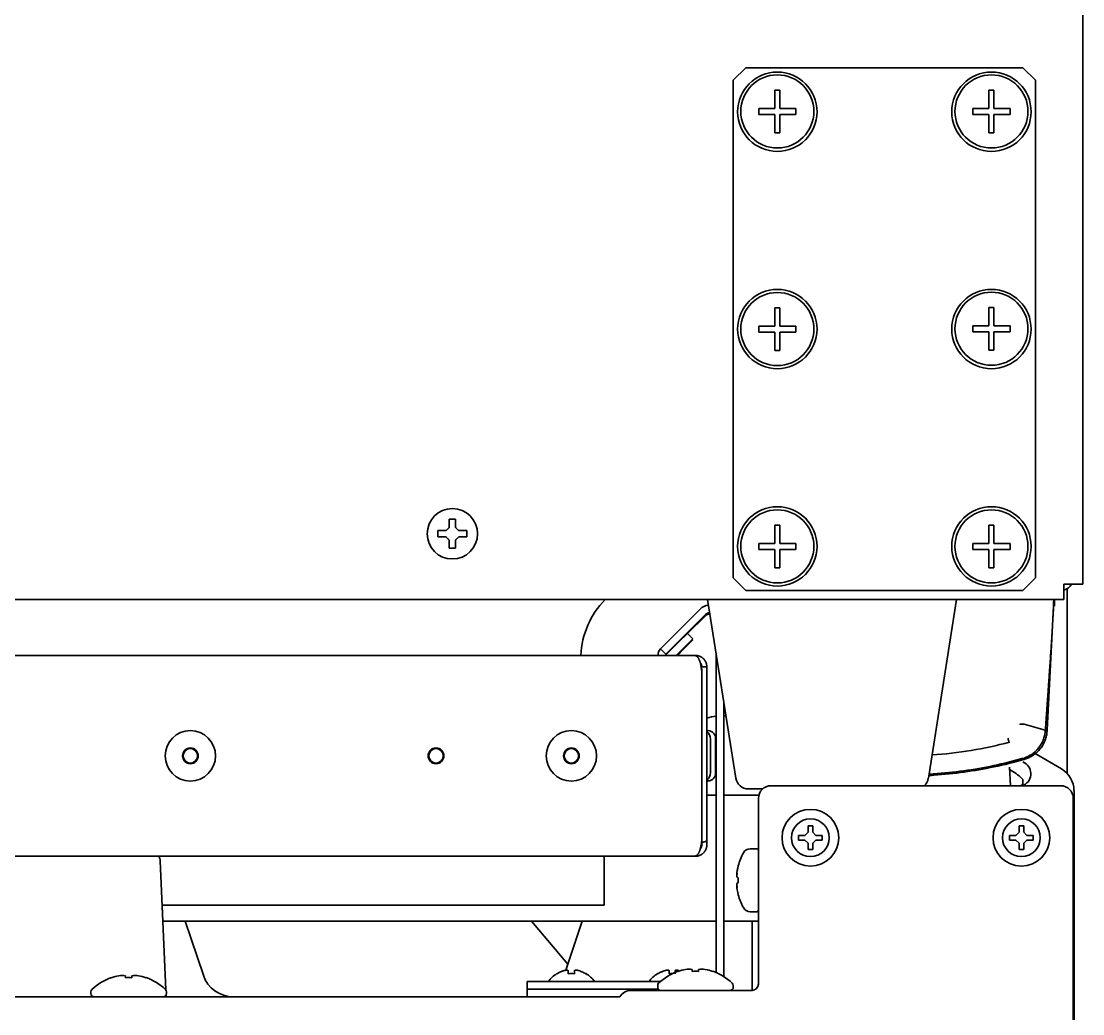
# Model space of a CAD drawing. Header units: inches. Extents: x 885 to 6823, y 710 to 5493.
# Drawn here: x 3098.7 to 3267.3, y 822 to 979.6 of the extents above; entities that cross this region are included whole.
import ezdxf

# ---------------------------------------------------------------- set-up
doc = ezdxf.new("R2010")
doc.units = ezdxf.units.IN
doc.layers.add('1', color=7, linetype='Continuous', true_color=0xffffff)

msp = doc.modelspace()

# ---------------------------------------------------------------- linework, layer by layer
at = {"layer": '1', "color": 7, "linetype": 'Continuous', "lineweight": 35}
for p, q in [((3267.28, 890.21), (3267.28, 1225.37)), ((3213.78, 972.21), (3211.78, 970.21)), ((3213.78, 972.21), (3257.78, 972.21)), ((3259.78, 970.21), (3257.78, 972.21)), ((3211.78, 891.21), (3211.78, 970.21)), ((3259.78, 970.21), (3259.78, 891.21)), ((3219.17, 968.64), (3218.39, 968.64)), ((3218.39, 968.64), (3218.39, 965.74)), ((3219.17, 965.74), (3219.17, 968.64)), ((3253.17, 968.64), (3252.39, 968.64)), ((3252.39, 968.64), (3252.39, 965.74)), ((3253.17, 965.74), (3253.17, 968.64)), ((3215.82, 965.74), (3215.82, 964.78)), ((3218.39, 965.74), (3215.82, 965.74)), ((3215.82, 964.78), (3218.39, 964.78)), ((3218.39, 964.78), (3218.39, 961.88)), ((3221.74, 965.74), (3219.17, 965.74)), ((3219.17, 964.78), (3221.74, 964.78)), ((3219.17, 961.88), (3219.17, 964.78)), ((3221.74, 964.78), (3221.74, 965.74)), ((3249.82, 965.74), (3249.82, 964.78)), ((3252.39, 965.74), (3249.82, 965.74)), ((3249.82, 964.78), (3252.39, 964.78)), ((3252.39, 964.78), (3252.39, 961.88)), ((3255.74, 965.74), (3253.17, 965.74)), ((3253.17, 964.78), (3255.74, 964.78)), ((3253.17, 961.88), (3253.17, 964.78)), ((3255.74, 964.78), (3255.74, 965.74)), ((3218.39, 961.88), (3219.17, 961.88)), ((3252.39, 961.88), (3253.17, 961.88)), ((3219.17, 934.09), (3218.39, 934.09)), ((3218.39, 934.09), (3218.39, 931.19)), ((3219.17, 931.19), (3219.17, 934.09)), ((3253.17, 934.14), (3252.39, 934.14)), ((3252.39, 934.14), (3252.39, 931.24)), ((3253.17, 931.24), (3253.17, 934.14)), ((3215.82, 931.19), (3215.82, 930.23)), ((3218.39, 931.19), (3215.82, 931.19)), ((3221.74, 931.19), (3219.17, 931.19)), ((3221.74, 930.23), (3221.74, 931.19)), ((3249.82, 931.24), (3249.82, 930.28)), ((3252.39, 931.24), (3249.82, 931.24)), ((3255.74, 931.24), (3253.17, 931.24)), ((3255.74, 930.28), (3255.74, 931.24)), ((3215.82, 930.23), (3218.39, 930.23)), ((3218.39, 930.23), (3218.39, 927.33)), ((3219.17, 930.23), (3221.74, 930.23)), ((3219.17, 927.33), (3219.17, 930.23)), ((3249.82, 930.28), (3252.39, 930.28)), ((3252.39, 930.28), (3252.39, 927.38)), ((3253.17, 930.28), (3255.74, 930.28)), ((3253.17, 927.38), (3253.17, 930.28)), ((3218.39, 927.33), (3219.17, 927.33)), ((3252.39, 927.38), (3253.17, 927.38)), ((3164.88, 898.21), (3164.88, 898.71)), ((3169.48, 898.71), (3169.48, 898.21)), ((3219.17, 899.59), (3218.39, 899.59)), ((3218.39, 899.59), (3218.39, 896.69)), ((3219.17, 896.69), (3219.17, 899.59)), ((3253.17, 899.59), (3252.39, 899.59)), ((3252.39, 899.59), (3252.39, 896.69)), ((3253.17, 896.69), (3253.17, 899.59)), ((3164.88, 897.71), (3164.88, 898.21)), ((3169.48, 898.21), (3169.48, 897.71)), ((3215.82, 896.69), (3215.82, 895.73)), ((3218.39, 896.69), (3215.82, 896.69)), ((3215.82, 895.73), (3218.39, 895.73)), ((3218.39, 895.73), (3218.39, 892.83)), ((3221.74, 896.69), (3219.17, 896.69)), ((3219.17, 895.73), (3221.74, 895.73)), ((3219.17, 892.83), (3219.17, 895.73)), ((3221.74, 895.73), (3221.74, 896.69)), ((3249.82, 896.69), (3249.82, 895.73)), ((3252.39, 896.69), (3249.82, 896.69)), ((3249.82, 895.73), (3252.39, 895.73)), ((3252.39, 895.73), (3252.39, 892.83)), ((3255.74, 896.69), (3253.17, 896.69)), ((3253.17, 895.73), (3255.74, 895.73)), ((3253.17, 892.83), (3253.17, 895.73)), ((3255.74, 895.73), (3255.74, 896.69)), ((3218.39, 892.83), (3219.17, 892.83)), ((3252.39, 892.83), (3253.17, 892.83)), ((3211.78, 891.21), (3213.78, 889.21)), ((3257.78, 889.21), (3259.78, 891.21)), ((3264.28, 890.21), (3265.28, 890.21)), ((3264.28, 890.21), (3264.28, 889.78)), ((3265.28, 890.21), (3267.28, 890.21)), ((3257.78, 889.21), (3213.78, 889.21)), ((3264.28, 889.78), (3264.28, 887.78)), ((3264.78, 889.48), (3264.78, 860.2)), ((2673.78, 887.78), (3264.28, 887.78)), ((3212.2, 859.39), (3207.71, 887.78)), ((3242.76, 859.39), (3247.25, 887.78)), ((3262.71, 887.78), (3261.62, 867.1)), ((3262.78, 887.78), (3262.78, 887.21)), ((3201.65, 881.37), (3206.52, 886.25)), ((3202.49, 880.52), (3207.37, 885.4)), ((3204.54, 882.37), (3207.37, 885.2)), ((3203.1, 880.98), (3204.51, 882.4)), ((3204.51, 882.4), (3205.36, 881.55)), ((3200.23, 879.96), (3201.65, 881.37)), ((3200.23, 879.96), (3201.08, 879.11)), ((3202.49, 880.52), (3201.08, 879.11)), ((3201.15, 879.04), (3203.1, 880.98)), ((3202.71, 878.9), (3203.94, 880.13)), ((3202.91, 878.9), (3203.94, 879.93)), ((3205.36, 881.55), (3203.94, 880.13)), ((3205.36, 881.35), (3203.94, 879.93)), ((3205.26, 881.45), (3205.36, 881.35)), ((3205.52, 878.9), (2679.04, 878.9)), ((3199.87, 878.97), (3199.87, 878.9)), ((3205.52, 878.9), (3205.61, 878.89)), ((3209.08, 879.11), (3209.08, 828.54)), ((3206.57, 877.62), (3206.57, 877.63)), ((3207.58, 877.1), (3206.78, 877.1)), ((3207.58, 877.1), (3207.58, 876.19)), ((3206.78, 876.46), (3206.78, 849.73)), ((3207.58, 876.19), (3207.58, 849.45)), ((3210.28, 871.53), (3210.28, 828.11)), ((3210.63, 869.31), (3210.28, 869.31)), ((3257.98, 867.98), (3261.33, 867.02)), ((3261.62, 867.09), (3261.61, 866.94)), ((3208.18, 862.96), (3208.18, 865.66)), ((3208.98, 862.96), (3208.98, 865.66)), ((3259.7, 863.31), (3263.89, 860.9)), ((3208.18, 860.26), (3208.18, 862.96)), ((3208.98, 860.26), (3208.98, 862.96)), ((3258.03, 861.85), (3257.75, 862.01)), ((3258.01, 862.46), (3258.28, 862.46)), ((3255.62, 861.18), (3255.78, 858.21)), ((3263.78, 858.21), (3217.78, 858.21)), ((3257.78, 858.71), (3257.78, 859)), ((3209.07, 856.71), (3207.58, 856.71)), ((3215.83, 856.71), (3210.27, 856.71)), ((3214.18, 857.71), (3216.15, 857.71)), ((3216.15, 857.71), (3216.46, 857.71)), ((3265.89, 804.61), (3265.89, 857.43)), ((3215.78, 856.21), (3215.78, 826.71)), ((3215.78, 826.71), (3215.78, 856.21)), ((3265.78, 790.21), (3265.78, 856.21)), ((3223.66, 851.83), (3224.41, 851.83)), ((3223.66, 850.83), (3223.66, 851.83)), ((3224.41, 851.83), (3224.41, 850.83)), ((3257.16, 851.83), (3257.91, 851.83)), ((3257.16, 850.83), (3257.16, 851.83)), ((3257.91, 851.83), (3257.91, 850.83)), ((3206.78, 849.71), (3206.78, 849.17)), ((3222.16, 850.33), (3223.16, 850.33)), ((3222.16, 849.58), (3222.16, 850.33)), ((3223.16, 849.58), (3222.16, 849.58)), ((3223.16, 850.33), (3223.66, 850.83)), ((3223.66, 849.08), (3223.16, 849.58)), ((3224.41, 850.83), (3224.91, 850.33)), ((3224.91, 849.58), (3224.41, 849.08)), ((3224.91, 850.33), (3225.91, 850.33)), ((3225.91, 849.58), (3224.91, 849.58)), ((3225.91, 850.33), (3225.91, 849.58)), ((3255.66, 850.33), (3256.66, 850.33)), ((3255.66, 849.58), (3255.66, 850.33)), ((3256.66, 849.58), (3255.66, 849.58)), ((3256.66, 850.33), (3257.16, 850.83)), ((3257.16, 849.08), (3256.66, 849.58)), ((3257.91, 850.83), (3258.41, 850.33)), ((3258.41, 849.58), (3257.91, 849.08)), ((3258.41, 850.33), (3259.41, 850.33)), ((3259.41, 849.58), (3258.41, 849.58)), ((3259.41, 850.33), (3259.41, 849.58)), ((3215.53, 848.21), (3214.49, 848.21)), ((3223.66, 848.08), (3223.66, 849.08)), ((3224.41, 848.08), (3223.66, 848.08)), ((3224.41, 849.08), (3224.41, 848.08)), ((3257.16, 848.08), (3257.16, 849.08)), ((3257.91, 848.08), (3257.16, 848.08)), ((3257.91, 849.08), (3257.91, 848.08)), ((2692.48, 847.02), (3205.52, 847.02)), ((3121.67, 825.81), (3120.78, 846.27)), ((3191.28, 847.02), (3191.28, 841.46)), ((3205.52, 847.02), (3205.61, 847.02)), ((3212.59, 845.51), (3212.58, 845.51)), ((3212.36, 843.98), (3212.33, 843.98)), ((3191.28, 841.46), (3191.28, 839.26)), ((3212.36, 842.43), (3212.33, 842.43)), ((3212.58, 840.91), (3212.59, 840.91)), ((3191.28, 839.26), (3121.08, 839.26)), ((3214.49, 838.21), (3215.53, 838.21)), ((3209.07, 836.71), (3121.19, 836.71)), ((3124.77, 836.71), (3127.64, 828.12)), ((3179.76, 836.71), (3185.5, 829.86)), ((3185.19, 828.91), (3187.79, 836.71)), ((3215.77, 836.71), (3210.28, 836.71)), ((3214.78, 836.71), (3214.78, 825.71)), ((3113.03, 827.73), (3113.03, 827.75)), ((3115.28, 827.73), (3115.28, 828.05)), ((3116.28, 828.05), (3116.28, 827.73)), ((3118.53, 827.73), (3118.53, 827.75)), ((3183.78, 828.35), (3183.78, 828.39)), ((3188.38, 828.39), (3188.38, 828.35)), ((3199.78, 828.35), (3199.78, 828.39)), ((3203.03, 828.73), (3203.03, 828.75)), ((3205.28, 828.73), (3205.28, 829.05)), ((3206.28, 829.05), (3206.28, 828.73)), ((3208.53, 828.73), (3208.53, 828.75)), ((3210.27, 827.91), (3210.28, 828.11)), ((3179.08, 825.91), (3179.08, 827.11)), ((3179.08, 827.11), (3183.08, 827.11)), ((3200.21, 827.11), (3183.08, 827.11)), ((3199.78, 826.5), (3199.78, 826.21)), ((3211.78, 826.21), (3211.78, 826.5)), ((3193.78, 824.71), (2696.48, 824.71)), ((3109.78, 825.5), (3109.78, 825.21)), ((3121.72, 824.71), (3121.71, 824.95)), ((3121.78, 825.21), (3121.78, 825.5)), ((3183.08, 825.91), (3179.08, 825.91)), ((3179.08, 824.71), (3179.08, 825.91)), ((3179.08, 825.91), (3183.08, 825.91)), ((3199.88, 825.91), (3183.08, 825.91)), ((3199.88, 825.91), (3183.08, 825.91)), ((3214.78, 825.71), (3195.51, 825.71))]:
    msp.add_line(p, q, dxfattribs=at)
for centre, radius in [((3218.78, 965.21), 6.3), ((3218.78, 965.26), 5.8), ((3252.78, 965.21), 6.3), ((3252.78, 965.26), 5.8), ((3218.78, 930.71), 6.3), ((3218.78, 930.71), 5.8), ((3252.78, 930.71), 6.3), ((3252.78, 930.76), 5.8), ((3167.18, 898.21), 4), ((3218.78, 896.21), 6.3), ((3218.78, 896.21), 5.8), ((3252.78, 896.21), 6.3), ((3252.78, 896.21), 5.8), ((3125.58, 862.96), 4), ((3186.08, 862.96), 4), ((3125.58, 862.96), 1.25), ((3125.58, 862.96), 1.15), ((3164.58, 862.96), 1.25), ((3164.58, 862.96), 1.15), ((3186.08, 862.96), 1.25), ((3186.08, 862.96), 1.15), ((3224.03, 849.96), 4.5), ((3224.03, 849.96), 3), ((3257.53, 849.96), 4.5), ((3257.53, 849.96), 3)]:
    msp.add_circle(centre, radius, dxfattribs=at)
for centre, radius, start, end in [((3263.78, 891.21), 2, 284.4787, 329.9989), ((3263.78, 891.21), 2, 284.4787, 329.9991), ((3201.23, 878.2), 13.69, 135.6165, 177.0823), ((3208.08, 884.69), 2.2, 96.0398, 135), ((3208.08, 884.69), 1, 92.4771, 135), ((3208.08, 884.49), 1, 90.6694, 135), ((3201.12, 879.07), 1.25, 135, 188.0775), ((3201.12, 879.07), 0.05, 135, 315), ((3207.78, 866.75), 0.2, 84.7841, 180), ((3206.88, 865.66), 1.3, 0, 57.42), ((3207.68, 865.66), 1.3, 0, 84.7841), ((3206.88, 860.26), 1.3, 302.58, 0), ((3207.68, 860.26), 1.3, 275.2159, 0), ((3251.78, 853.26), 8.45, 46.2253, 62.7756), ((3207.78, 859.16), 0.2, 180, 275.2159), ((3214.18, 859.71), 2, 189, 270), ((3217.78, 856.21), 2, 90, 180), ((3240.78, 859.71), 2, 311.4087, 351), ((3257.28, 858.71), 0.5, 270, 0), ((3257.28, 859), 0.5, 0, 46.2253), ((3263.78, 856.21), 2, 0, 90), ((3202.78, 849.73), 4, 346.8963, 0), ((3214.49, 846.96), 1.25, 90, 151.3979), ((3215.53, 847.96), 0.25, 0, 90), ((3119.28, 846.21), 1.5, 2.5, 32.7299), ((3221.36, 843.21), 9.08, 151.3979, 165.3324), ((3221.36, 843.21), 8.79, 177.391, 182.609), ((3221.36, 843.21), 9.08, 194.6676, 208.6021), ((3214.49, 839.46), 1.25, 208.6021, 270), ((3215.53, 838.46), 0.25, 270, 0), ((3115.78, 819.76), 8.45, 108.9925, 133.7747), ((3115.78, 819.76), 8.44, 100.6622, 109.0271), ((3115.78, 819.76), 7.99, 86.4122, 93.5878), ((3115.78, 819.76), 8.44, 70.9729, 79.3378), ((3115.78, 819.76), 8.45, 46.2253, 71.0075), ((3132.38, 829.71), 5, 198.4841, 270), ((3186.28, 824.29), 4.8, 121.3727, 144.0199), ((3185.88, 824.29), 4.8, 35.9801, 58.6273), ((3202.28, 824.29), 4.8, 121.3727, 144.0199), ((3205.78, 820.76), 8.45, 108.9925, 133.7747), ((3205.78, 820.76), 8.44, 100.6622, 109.0271), ((3205.78, 820.76), 7.99, 86.4122, 93.5878), ((3205.78, 820.76), 8.44, 70.9729, 79.3378), ((3205.78, 820.76), 8.45, 46.2253, 71.0075), ((3200.28, 826.5), 0.5, 133.7747, 180), ((3200.28, 826.21), 0.5, 180, 270), ((3211.28, 826.21), 0.5, 270, 0), ((3211.28, 826.5), 0.5, 0, 46.2253), ((3214.78, 826.71), 1, 270, 0), ((3110.28, 825.5), 0.5, 133.7747, 180), ((3110.28, 825.21), 0.5, 180, 270), ((3121.28, 825.21), 0.5, 270, 0), ((3121.28, 825.5), 0.5, 0, 46.2253), ((3195.51, 823.71), 2, 90, 150)]:
    msp.add_arc(centre, radius, start, end, dxfattribs=at)
for centre, major_axis, ratio, start_param, end_param in [((3209.68, 863.31), (-4.24, 4.24), 0.999695, 5.59715, 5.85449), ((3238.78, 928.24), (65.79, 0), 0.992546, 4.781807, 4.971536), ((3257.03, 860.12), (-1.74, 1), 0.996361, 2.402653, 4.712389), ((3257.64, 863.33), (0.273, -0.962), 0.032949, 5.615221, 6.283185), ((3261.88, 857.43), (3.46, 2), 0.999797, 5.759674, 6.806696), ((3221.36, 843.29), (-9.06, 0), 0.993151, 6.033606, 6.20583), ((3221.36, 843.03), (9.08, 0), 0.838671, 2.968314, 3.041486), ((3221.36, 843.49), (-9.08, 0), 0.544639, 6.109906, 6.183079), ((3221.36, 843.87), (-9.06, 0), 0.116841, 0.077355, 0.249579), ((3221.36, 842.55), (9.06, 0), 0.116841, 2.892014, 3.064238), ((3221.36, 843.39), (-9.08, 0), 0.838671, 0.100106, 0.173279), ((3221.36, 843.13), (9.06, 0), 0.993151, 3.218948, 3.391172), ((3221.36, 842.93), (9.08, 0), 0.544639, 3.241699, 3.314872), ((3114.75, 819.76), (0, -8.32), 0.707107, 3.051363, 3.231822), ((3116.81, 819.76), (0, 8.32), 0.707107, 6.192956, 6.373415), ((3204.75, 820.76), (0, -8.32), 0.707107, 3.051363, 3.231822), ((3206.81, 820.76), (0, 8.32), 0.707107, 6.192956, 6.373415)]:
    msp.add_ellipse(centre, major_axis=major_axis, ratio=ratio, start_param=start_param, end_param=end_param, dxfattribs=at)
for points, degree in [([(3166.68, 900.51), (3166.85, 900.51), (3167.18, 900.51), (3167.51, 900.51), (3167.68, 900.51)], 3), ([(3166.68, 899.21), (3166.68, 899.26), (3166.68, 899.37), (3166.68, 899.53), (3166.68, 899.69), (3166.68, 899.85), (3166.68, 900), (3166.68, 900.15), (3166.68, 900.32), (3166.68, 900.44), (3166.68, 900.51)], 3), ([(3166.18, 898.71), (3166.2, 898.73), (3166.25, 898.78), (3166.32, 898.85), (3166.39, 898.92), (3166.47, 898.99), (3166.54, 899.06), (3166.61, 899.14), (3166.66, 899.18), (3166.68, 899.21)], 3), ([(3167.68, 899.21), (3167.71, 899.18), (3167.76, 899.13), (3167.83, 899.06), (3167.9, 898.98), (3167.97, 898.91), (3168.04, 898.85), (3168.11, 898.78), (3168.16, 898.73), (3168.18, 898.71)], 3), ([(3168.18, 898.71), (3168.23, 898.71), (3168.34, 898.71), (3168.5, 898.71), (3168.66, 898.71), (3168.82, 898.71), (3168.97, 898.71), (3169.13, 898.71), (3169.29, 898.71), (3169.42, 898.71), (3169.48, 898.71)], 3), ([(3166.18, 897.71), (3166.13, 897.71), (3166.02, 897.71), (3165.86, 897.71), (3165.7, 897.71), (3165.54, 897.71), (3165.39, 897.71), (3165.23, 897.71), (3165.07, 897.71), (3164.94, 897.71), (3164.88, 897.71)], 3), ([(3166.68, 897.21), (3166.65, 897.23), (3166.6, 897.28), (3166.53, 897.36), (3166.46, 897.43), (3166.39, 897.5), (3166.32, 897.57), (3166.25, 897.64), (3166.2, 897.68), (3166.18, 897.71)], 3), ([(3168.18, 897.71), (3168.16, 897.68), (3168.11, 897.64), (3168.04, 897.56), (3167.97, 897.49), (3167.89, 897.42), (3167.82, 897.35), (3167.75, 897.28), (3167.7, 897.23), (3167.68, 897.21)], 3), ([(3167.68, 897.21), (3167.68, 897.15), (3167.68, 897.05), (3167.68, 896.88), (3167.68, 896.72), (3167.68, 896.57), (3167.68, 896.42), (3167.68, 896.26), (3167.68, 896.09), (3167.68, 895.97), (3167.68, 895.91)], 3), ([(3167.68, 895.91), (3167.51, 895.91), (3167.18, 895.91), (3166.85, 895.91), (3166.68, 895.91)], 3), ([(3262.62, 886.24), (3262.67, 887.78)], 1), ([(3206.78, 876.46), (3206.75, 876.67), (3206.71, 876.89), (3206.68, 877.1)], 3), ([(3206.78, 876.75), (3206.78, 876.65), (3206.78, 876.56), (3206.78, 876.46)], 3), ([(3206.78, 849.17), (3207.05, 849.26), (3207.31, 849.36), (3207.58, 849.45)], 3), ([(3206.78, 848.82), (3206.78, 848.94), (3206.78, 849.05), (3206.78, 849.17)], 3), ([(3207.58, 849.45), (3207.58, 849.24), (3207.58, 849.03), (3207.58, 848.82)], 3), ([(3185.08, 828.9), (3185.03, 828.89), (3184.92, 828.86), (3184.76, 828.81), (3184.6, 828.75), (3184.44, 828.69), (3184.29, 828.63), (3184.13, 828.55), (3183.97, 828.46), (3183.84, 828.39), (3183.78, 828.35)], 3), ([(3185.58, 828.9), (3185.55, 828.91), (3185.5, 828.91), (3185.43, 828.92), (3185.36, 828.92), (3185.29, 828.92), (3185.22, 828.92), (3185.15, 828.91), (3185.1, 828.91), (3185.08, 828.9)], 3), ([(3186.58, 828.35), (3186.41, 828.37), (3186.08, 828.4), (3185.75, 828.37), (3185.58, 828.35)], 3), ([(3187.08, 828.9), (3187.06, 828.91), (3187.01, 828.91), (3186.94, 828.92), (3186.87, 828.92), (3186.79, 828.92), (3186.72, 828.92), (3186.65, 828.91), (3186.6, 828.91), (3186.58, 828.9)], 3), ([(3186.58, 828.9), (3186.58, 828.89), (3186.58, 828.86), (3186.58, 828.81), (3186.58, 828.75), (3186.58, 828.69), (3186.58, 828.63), (3186.58, 828.55), (3186.58, 828.46), (3186.58, 828.39), (3186.58, 828.35)], 3), ([(3201.08, 828.9), (3201.03, 828.89), (3200.92, 828.86), (3200.76, 828.81), (3200.6, 828.75), (3200.44, 828.69), (3200.29, 828.63), (3200.13, 828.55), (3199.97, 828.46), (3199.84, 828.39), (3199.78, 828.35)], 3), ([(3201.58, 828.9), (3201.55, 828.91), (3201.5, 828.91), (3201.43, 828.92), (3201.36, 828.92), (3201.29, 828.92), (3201.22, 828.92), (3201.15, 828.91), (3201.1, 828.91), (3201.08, 828.9)], 3), ([(3203.08, 828.9), (3203.06, 828.91), (3203.01, 828.91), (3202.94, 828.92), (3202.87, 828.92), (3202.79, 828.92), (3202.72, 828.92), (3202.65, 828.91), (3202.6, 828.91), (3202.58, 828.9)], 3), ([(3202.58, 828.9), (3202.58, 828.89), (3202.58, 828.86), (3202.58, 828.81), (3202.58, 828.75), (3202.58, 828.69), (3202.58, 828.63), (3202.58, 828.55), (3202.58, 828.46), (3202.58, 828.39), (3202.58, 828.35)], 3)]:
    msp.add_open_spline(points, degree=degree, dxfattribs=at)
for points, knots in [([(3167.68, 900.51), (3167.68, 900.3), (3167.68, 900.09), (3167.68, 899.77), (3167.68, 899.66), (3167.68, 899.44), (3167.68, 899.32), (3167.68, 899.21)], [0, 0, 0, 0, 0.5, 0.5, 0.75, 0.75, 1, 1, 1, 1]), ([(3164.88, 898.71), (3165.08, 898.71), (3165.29, 898.71), (3165.62, 898.71), (3165.73, 898.71), (3165.95, 898.71), (3166.07, 898.71), (3166.18, 898.71)], [0, 0, 0, 0, 0.5, 0.5, 0.75, 0.75, 1, 1, 1, 1]), ([(3166.68, 895.91), (3166.68, 896.11), (3166.68, 896.32), (3166.68, 896.65), (3166.68, 896.76), (3166.68, 896.98), (3166.68, 897.09), (3166.68, 897.21)], [0, 0, 0, 0, 0.5, 0.5, 0.75, 0.75, 1, 1, 1, 1]), ([(3169.48, 897.71), (3169.28, 897.71), (3169.07, 897.71), (3168.74, 897.71), (3168.63, 897.71), (3168.41, 897.71), (3168.3, 897.71), (3168.18, 897.71)], [0, 0, 0, 0, 0.5, 0.5, 0.75, 0.75, 1, 1, 1, 1]), ([(3262.7, 887.64), (3262.69, 887.59), (3262.68, 887.39), (3262.67, 887.06), (3262.64, 886.63), (3262.62, 886.2), (3262.6, 885.77), (3262.57, 885.35), (3262.55, 884.92), (3262.52, 884.5), (3262.5, 884.08), (3262.47, 883.65), (3262.45, 883.23), (3262.42, 882.81), (3262.4, 882.39), (3262.37, 881.97), (3262.34, 881.55), (3262.32, 881.13), (3262.29, 880.71), (3262.26, 880.3), (3262.24, 879.88), (3262.21, 879.46), (3262.18, 879.05), (3262.16, 878.63), (3262.13, 878.22), (3262.1, 877.76), (3262.06, 877.25), (3262.02, 876.68), (3261.98, 876.09), (3261.94, 875.48), (3261.9, 874.87), (3261.85, 874.23), (3261.81, 873.58), (3261.76, 872.91), (3261.71, 872.23), (3261.66, 871.53), (3261.61, 870.82), (3261.56, 870.09), (3261.5, 869.35), (3261.45, 868.59), (3261.39, 867.81), (3261.35, 867.29), (3261.33, 867.02)], [0, 0, 0, 0, 0.007683, 0.028443, 0.049169, 0.069861, 0.090519, 0.111143, 0.131732, 0.152288, 0.17281, 0.193298, 0.213752, 0.234172, 0.254558, 0.27491, 0.295227, 0.315511, 0.335761, 0.355977, 0.376159, 0.396307, 0.416421, 0.436501, 0.456547, 0.476559, 0.503505, 0.531221, 0.559706, 0.58896, 0.618983, 0.649775, 0.681336, 0.713667, 0.746766, 0.780635, 0.815273, 0.85068, 0.886856, 0.923802, 0.961516, 1, 1, 1, 1]), ([(3262.78, 887.21), (3262.78, 887.21), (3262.78, 887.2), (3262.78, 887.19), (3262.78, 887.18), (3262.78, 887.15), (3262.78, 887.13), (3262.78, 887.09), (3262.78, 887.07), (3262.78, 887.03), (3262.78, 887.02), (3262.78, 887), (3262.78, 886.98), (3262.78, 886.94), (3262.78, 886.92), (3262.78, 886.86), (3262.78, 886.81), (3262.78, 886.76), (3262.78, 886.74), (3262.78, 886.72), (3262.78, 886.72), (3262.78, 886.71)], [0, 0, 0, 0, 0.117226, 0.117226, 0.243337, 0.243337, 0.369447, 0.369447, 0.495558, 0.495558, 0.558613, 0.558613, 0.621668, 0.621668, 0.747779, 0.747779, 0.873889, 0.936945, 0.968472, 0.968472, 1, 1, 1, 1]), ([(3205.61, 878.89), (3205.62, 878.89), (3205.64, 878.89), (3205.66, 878.89), (3205.69, 878.88), (3205.71, 878.88), (3205.74, 878.87), (3205.76, 878.86), (3205.79, 878.86), (3205.81, 878.85), (3205.84, 878.84), (3205.86, 878.83), (3205.88, 878.81), (3205.91, 878.8), (3205.93, 878.79), (3205.95, 878.77), (3205.98, 878.76), (3206, 878.74), (3206.02, 878.72), (3206.04, 878.7), (3206.06, 878.68), (3206.1, 878.65), (3206.13, 878.61), (3206.18, 878.55), (3206.22, 878.5), (3206.26, 878.44), (3206.29, 878.38), (3206.34, 878.29), (3206.39, 878.17), (3206.45, 878.02), (3206.5, 877.88), (3206.53, 877.78), (3206.55, 877.7), (3206.57, 877.62), (3206.59, 877.53), (3206.61, 877.46), (3206.62, 877.4), (3206.63, 877.36), (3206.63, 877.33), (3206.64, 877.3), (3206.65, 877.27), (3206.65, 877.24), (3206.66, 877.22), (3206.66, 877.19), (3206.66, 877.16), (3206.67, 877.14), (3206.67, 877.12), (3206.68, 877.1), (3206.68, 877.1)], [0, 0, 0, 0, 0.015624, 0.031317, 0.047074, 0.062893, 0.07877, 0.094703, 0.110688, 0.126721, 0.142801, 0.158924, 0.175087, 0.191288, 0.207524, 0.223794, 0.240096, 0.256427, 0.272788, 0.289176, 0.305592, 0.322035, 0.361453, 0.398617, 0.433522, 0.466166, 0.496543, 0.524624, 0.599488, 0.664938, 0.720549, 0.766066, 0.786046, 0.812275, 0.844772, 0.883564, 0.895628, 0.907264, 0.918471, 0.929249, 0.939598, 0.949518, 0.959009, 0.968069, 0.9767, 0.984899, 0.992666, 1, 1, 1, 1]), ([(3205.73, 878.9), (3205.75, 878.9), (3205.78, 878.9), (3205.83, 878.9), (3205.86, 878.89), (3205.89, 878.89)], [0, 0, 0, 0, 0.5, 0.5, 1, 1, 1, 1]), ([(3205.89, 878.89), (3205.9, 878.89), (3205.91, 878.89), (3205.93, 878.89), (3205.95, 878.89), (3205.97, 878.89), (3206, 878.88), (3206.02, 878.88), (3206.04, 878.88), (3206.06, 878.87), (3206.08, 878.87), (3206.1, 878.87), (3206.12, 878.86), (3206.14, 878.86), (3206.17, 878.85), (3206.19, 878.85), (3206.21, 878.84), (3206.23, 878.84), (3206.25, 878.83), (3206.27, 878.83), (3206.3, 878.82), (3206.32, 878.81), (3206.34, 878.81), (3206.36, 878.8), (3206.38, 878.79), (3206.4, 878.79), (3206.43, 878.78), (3206.45, 878.77), (3206.47, 878.76), (3206.49, 878.75), (3206.51, 878.74), (3206.53, 878.73), (3206.55, 878.72), (3206.58, 878.71), (3206.6, 878.7), (3206.62, 878.69), (3206.64, 878.68), (3206.66, 878.67), (3206.68, 878.65), (3206.7, 878.64), (3206.72, 878.63), (3206.74, 878.62), (3206.77, 878.6), (3206.79, 878.59), (3206.81, 878.58), (3206.83, 878.56), (3206.85, 878.55), (3206.87, 878.53), (3206.89, 878.52), (3206.91, 878.5), (3206.93, 878.48), (3206.95, 878.47), (3206.97, 878.45), (3206.98, 878.43), (3207, 878.42), (3207.02, 878.4), (3207.04, 878.38), (3207.06, 878.36), (3207.08, 878.34), (3207.1, 878.32), (3207.12, 878.3), (3207.15, 878.27), (3207.17, 878.24), (3207.19, 878.21), (3207.22, 878.18), (3207.24, 878.15), (3207.26, 878.12), (3207.28, 878.09), (3207.3, 878.06), (3207.32, 878.03), (3207.34, 878), (3207.36, 877.96), (3207.38, 877.93), (3207.39, 877.89), (3207.41, 877.86), (3207.43, 877.83), (3207.44, 877.79), (3207.46, 877.75), (3207.47, 877.72), (3207.48, 877.68), (3207.5, 877.64), (3207.51, 877.61), (3207.52, 877.57), (3207.53, 877.53), (3207.54, 877.49), (3207.54, 877.45), (3207.55, 877.42), (3207.56, 877.38), (3207.56, 877.34), (3207.57, 877.3), (3207.57, 877.26), (3207.58, 877.22), (3207.58, 877.18), (3207.58, 877.14), (3207.58, 877.11), (3207.58, 877.1)], [0, 0, 0, 0, 0.00864, 0.01729, 0.02595, 0.034622, 0.043304, 0.051998, 0.060703, 0.069419, 0.078148, 0.086888, 0.095641, 0.104406, 0.113184, 0.121974, 0.130778, 0.139594, 0.148424, 0.157268, 0.166125, 0.174996, 0.183882, 0.192781, 0.201696, 0.210624, 0.219568, 0.228527, 0.237501, 0.24649, 0.255496, 0.264516, 0.273553, 0.282606, 0.291675, 0.300761, 0.309863, 0.318983, 0.328119, 0.337273, 0.346443, 0.355632, 0.364838, 0.374062, 0.383304, 0.392564, 0.401842, 0.41114, 0.420455, 0.42979, 0.439144, 0.448516, 0.457909, 0.46732, 0.476752, 0.486203, 0.495674, 0.505165, 0.514677, 0.524209, 0.537545, 0.550891, 0.564248, 0.577616, 0.590997, 0.604389, 0.617794, 0.631212, 0.644644, 0.658089, 0.671549, 0.685024, 0.698514, 0.71202, 0.725542, 0.73908, 0.752635, 0.766208, 0.779798, 0.793407, 0.807034, 0.820681, 0.834346, 0.848032, 0.861738, 0.875464, 0.889212, 0.902981, 0.916772, 0.930585, 0.944421, 0.95828, 0.972163, 0.986069, 1, 1, 1, 1]), ([(3206.78, 877.1), (3206.78, 877.11), (3206.78, 877.13), (3206.78, 877.16), (3206.78, 877.19), (3206.77, 877.21), (3206.77, 877.24), (3206.76, 877.27), (3206.76, 877.3), (3206.75, 877.33), (3206.75, 877.36), (3206.74, 877.38), (3206.73, 877.41), (3206.72, 877.44), (3206.71, 877.46), (3206.7, 877.49), (3206.69, 877.52), (3206.68, 877.54), (3206.66, 877.57), (3206.65, 877.59), (3206.64, 877.61), (3206.62, 877.64), (3206.61, 877.66), (3206.59, 877.68), (3206.57, 877.7), (3206.56, 877.72), (3206.55, 877.73), (3206.55, 877.73)], [0, 0, 0, 0, 0.040887, 0.081756, 0.122613, 0.163462, 0.204311, 0.245164, 0.286026, 0.326904, 0.367803, 0.408727, 0.449684, 0.490678, 0.531715, 0.5728, 0.613938, 0.655136, 0.696398, 0.73773, 0.779137, 0.820624, 0.862197, 0.903861, 0.945621, 0.987483, 1, 1, 1, 1]), ([(3257.98, 867.98), (3257.93, 867.97), (3257.88, 867.97), (3257.8, 867.97), (3257.76, 867.97), (3257.71, 867.97), (3257.68, 867.97), (3257.67, 867.97), (3257.59, 867.97), (3257.53, 867.97), (3257.44, 867.98), (3257.39, 867.98), (3257.34, 867.98), (3257.32, 867.98), (3257.31, 867.98), (3257.31, 867.98), (3257.29, 867.98), (3257.28, 867.98), (3257.27, 867.99)], [0, 0, 0, 0, 0.25, 0.25, 0.375, 0.4375, 0.4375, 0.5, 0.5, 0.75, 0.75, 0.875, 0.9375, 0.9375, 0.953125, 0.953125, 0.96875, 1, 1, 1, 1]), ([(3261.31, 866.85), (3261.31, 866.79), (3261.3, 866.73), (3261.29, 866.61), (3261.28, 866.55), (3261.25, 866.37), (3261.23, 866.25), (3261.15, 865.9), (3261.08, 865.68), (3260.98, 865.42), (3260.97, 865.4), (3260.94, 865.34), (3260.93, 865.31), (3260.9, 865.23), (3260.87, 865.18), (3260.79, 865.01), (3260.74, 864.91), (3260.56, 864.6), (3260.42, 864.4), (3260.2, 864.12), (3260.12, 864.03), (3260, 863.9), (3259.96, 863.86), (3259.9, 863.79), (3259.88, 863.77), (3259.83, 863.73), (3259.81, 863.71), (3259.61, 863.52), (3259.42, 863.37), (3259.13, 863.17), (3259.02, 863.1), (3258.87, 863.01), (3258.81, 862.98), (3258.71, 862.92), (3258.65, 862.9), (3258.38, 862.76), (3258.16, 862.68), (3257.93, 862.6)], [0, 0, 0, 0, 0.03125, 0.03125, 0.0625, 0.0625, 0.125, 0.125, 0.25, 0.25, 0.265625, 0.265625, 0.28125, 0.28125, 0.3125, 0.3125, 0.375, 0.375, 0.5, 0.5, 0.5625, 0.5625, 0.59375, 0.59375, 0.609375, 0.609375, 0.625, 0.625, 0.75, 0.75, 0.8125, 0.8125, 0.84375, 0.84375, 0.875, 0.875, 1, 1, 1, 1]), ([(3261.61, 866.94), (3261.61, 866.88), (3261.61, 866.81), (3261.59, 866.68), (3261.59, 866.62), (3261.56, 866.43), (3261.54, 866.3), (3261.46, 865.93), (3261.39, 865.68), (3261.29, 865.41), (3261.27, 865.38), (3261.25, 865.32), (3261.24, 865.29), (3261.2, 865.2), (3261.17, 865.14), (3261.09, 864.96), (3261.03, 864.85), (3260.84, 864.51), (3260.7, 864.3), (3260.46, 864), (3260.38, 863.9), (3260.25, 863.76), (3260.2, 863.71), (3260.13, 863.64), (3260.11, 863.62), (3260.06, 863.58), (3260.04, 863.55), (3259.82, 863.36), (3259.62, 863.19), (3259.3, 862.98), (3259.19, 862.91), (3259.04, 862.83), (3259.02, 862.81), (3258.96, 862.78), (3258.87, 862.74), (3258.78, 862.7), (3258.49, 862.56), (3258.24, 862.47), (3257.99, 862.4)], [0, 0, 0, 0, 0.03125, 0.03125, 0.0625, 0.0625, 0.125, 0.125, 0.25, 0.25, 0.265625, 0.265625, 0.28125, 0.28125, 0.3125, 0.3125, 0.375, 0.375, 0.5, 0.5, 0.5625, 0.5625, 0.59375, 0.59375, 0.609375, 0.609375, 0.625, 0.625, 0.75, 0.75, 0.8125, 0.8125, 0.828125, 0.828125, 0.84375, 0.875, 0.875, 1, 1, 1, 1]), ([(3261.32, 866.93), (3261.37, 866.94), (3261.41, 866.96), (3261.49, 866.98), (3261.52, 866.99), (3261.57, 867.02), (3261.59, 867.04), (3261.61, 867.07), (3261.62, 867.08), (3261.62, 867.1)], [0, 0, 0, 0, 0.25, 0.25, 0.5, 0.5, 0.75, 0.75, 1, 1, 1, 1]), ([(3261.32, 866.93), (3261.32, 866.94), (3261.32, 866.96), (3261.33, 866.97), (3261.33, 866.99), (3261.33, 867), (3261.33, 867.01), (3261.33, 867.01), (3261.33, 867.02), (3261.33, 867.02)], [0, 0, 0, 0, 0.237746, 0.498959, 0.599315, 0.699436, 0.799484, 0.899619, 1, 1, 1, 1]), ([(3255.4, 865.74), (3255.41, 865.71), (3255.42, 865.68), (3255.43, 865.63), (3255.43, 865.62), (3255.44, 865.59), (3255.45, 865.57), (3255.47, 865.5), (3255.48, 865.44), (3255.51, 865.33), (3255.54, 865.23), (3255.57, 865.14), (3255.58, 865.1)], [0, 0, 0, 0, 0.125, 0.125, 0.1875, 0.1875, 0.25, 0.25, 0.5, 0.5, 0.75, 1, 1, 1, 1]), ([(3257.91, 862.37), (3256.35, 861.93), (3254.78, 861.54), (3251.62, 860.88), (3248.45, 860.32), (3245.25, 859.99), (3243.39, 859.86), (3243.13, 859.84), (3242.87, 859.83)], [0, 0, 0, 0, 0.316343, 0.316343, 0.632686, 0.949029, 0.949029, 1, 1, 1, 1]), ([(3257.83, 862.57), (3256.27, 862.13), (3254.71, 861.74), (3251.56, 861.08), (3248.39, 860.53), (3245.19, 860.2), (3243.36, 860.07), (3243.13, 860.05), (3242.9, 860.04)], [0, 0, 0, 0, 0.318129, 0.318129, 0.636259, 0.954388, 0.954388, 1, 1, 1, 1]), ([(3257.99, 862.4), (3257.98, 862.39), (3257.97, 862.39), (3257.94, 862.38), (3257.92, 862.38), (3257.91, 862.37)], [0, 0, 0, 0, 0.481104, 0.481104, 1, 1, 1, 1]), ([(3206.68, 848.82), (3206.67, 848.81), (3206.67, 848.78), (3206.66, 848.74), (3206.66, 848.7), (3206.65, 848.66), (3206.64, 848.62), (3206.63, 848.58), (3206.62, 848.54), (3206.62, 848.5), (3206.61, 848.46), (3206.6, 848.42), (3206.59, 848.39), (3206.58, 848.35), (3206.57, 848.31), (3206.56, 848.27), (3206.55, 848.24), (3206.54, 848.2), (3206.53, 848.16), (3206.52, 848.13), (3206.51, 848.09), (3206.5, 848.06), (3206.49, 848.02), (3206.48, 847.99), (3206.47, 847.95), (3206.46, 847.92), (3206.45, 847.89), (3206.44, 847.86), (3206.42, 847.82), (3206.41, 847.79), (3206.4, 847.76), (3206.39, 847.73), (3206.37, 847.7), (3206.36, 847.67), (3206.35, 847.65), (3206.33, 847.62), (3206.31, 847.57), (3206.27, 847.5), (3206.22, 847.41), (3206.15, 847.32), (3206.08, 847.24), (3206.01, 847.18), (3205.96, 847.15), (3205.92, 847.12), (3205.88, 847.1), (3205.85, 847.09), (3205.84, 847.08), (3205.82, 847.07), (3205.81, 847.07), (3205.8, 847.06), (3205.79, 847.06), (3205.77, 847.05), (3205.76, 847.05), (3205.75, 847.05), (3205.73, 847.04), (3205.72, 847.04), (3205.71, 847.04), (3205.69, 847.03), (3205.68, 847.03), (3205.66, 847.03), (3205.65, 847.03), (3205.64, 847.02), (3205.62, 847.02), (3205.61, 847.02), (3205.61, 847.02)], [0, 0, 0, 0, 0.013836, 0.027649, 0.041439, 0.055211, 0.068965, 0.082704, 0.09643, 0.110143, 0.123844, 0.137536, 0.151217, 0.164889, 0.178553, 0.192206, 0.205851, 0.219486, 0.233112, 0.246726, 0.260329, 0.27392, 0.287498, 0.301061, 0.314609, 0.32814, 0.341652, 0.355146, 0.368618, 0.382069, 0.395495, 0.408896, 0.42227, 0.435616, 0.448932, 0.462217, 0.47547, 0.519492, 0.570399, 0.628112, 0.692591, 0.736851, 0.774522, 0.805669, 0.830349, 0.848621, 0.857154, 0.865675, 0.874184, 0.882679, 0.891161, 0.899629, 0.908083, 0.916522, 0.924945, 0.933353, 0.941745, 0.95012, 0.958479, 0.96682, 0.975143, 0.983447, 0.991733, 1, 1, 1, 1]), ([(3207.58, 848.82), (3207.58, 848.81), (3207.58, 848.8), (3207.58, 848.78), (3207.58, 848.75), (3207.58, 848.73), (3207.58, 848.71), (3207.58, 848.69), (3207.57, 848.67), (3207.57, 848.65), (3207.57, 848.63), (3207.57, 848.61), (3207.57, 848.58), (3207.56, 848.56), (3207.56, 848.54), (3207.56, 848.52), (3207.55, 848.5), (3207.55, 848.48), (3207.54, 848.46), (3207.54, 848.44), (3207.54, 848.42), (3207.53, 848.4), (3207.53, 848.38), (3207.52, 848.36), (3207.52, 848.34), (3207.51, 848.32), (3207.5, 848.3), (3207.5, 848.28), (3207.49, 848.26), (3207.48, 848.24), (3207.48, 848.22), (3207.47, 848.2), (3207.46, 848.18), (3207.46, 848.16), (3207.45, 848.14), (3207.44, 848.12), (3207.43, 848.11), (3207.42, 848.09), (3207.42, 848.07), (3207.41, 848.05), (3207.4, 848.03), (3207.39, 848.01), (3207.38, 848), (3207.37, 847.98), (3207.36, 847.96), (3207.35, 847.94), (3207.34, 847.92), (3207.33, 847.91), (3207.32, 847.89), (3207.31, 847.87), (3207.3, 847.86), (3207.29, 847.84), (3207.28, 847.82), (3207.27, 847.81), (3207.26, 847.79), (3207.25, 847.77), (3207.23, 847.76), (3207.22, 847.74), (3207.21, 847.72), (3207.2, 847.71), (3207.19, 847.69), (3207.17, 847.68), (3207.16, 847.66), (3207.15, 847.65), (3207.14, 847.63), (3207.12, 847.62), (3207.11, 847.6), (3207.09, 847.58), (3207.06, 847.55), (3207.03, 847.52), (3206.99, 847.49), (3206.96, 847.46), (3206.92, 847.42), (3206.88, 847.4), (3206.85, 847.37), (3206.81, 847.34), (3206.77, 847.31), (3206.73, 847.29), (3206.69, 847.27), (3206.65, 847.24), (3206.61, 847.22), (3206.57, 847.2), (3206.53, 847.18), (3206.49, 847.16), (3206.45, 847.15), (3206.41, 847.13), (3206.37, 847.12), (3206.33, 847.1), (3206.29, 847.09), (3206.25, 847.08), (3206.21, 847.07), (3206.17, 847.06), (3206.13, 847.05), (3206.09, 847.04), (3206.05, 847.04), (3206.01, 847.03), (3205.97, 847.03), (3205.93, 847.02), (3205.9, 847.02), (3205.89, 847.02)], [0, 0, 0, 0, 0.007389, 0.014772, 0.022148, 0.029517, 0.036879, 0.044235, 0.051584, 0.058927, 0.066263, 0.073593, 0.080917, 0.088234, 0.095545, 0.102851, 0.11015, 0.117443, 0.12473, 0.132011, 0.139286, 0.146556, 0.15382, 0.161078, 0.16833, 0.175578, 0.182819, 0.190055, 0.197286, 0.204512, 0.211732, 0.218948, 0.226158, 0.233363, 0.240563, 0.247758, 0.254949, 0.262134, 0.269315, 0.276492, 0.283663, 0.29083, 0.297993, 0.305151, 0.312305, 0.319455, 0.326601, 0.333742, 0.340879, 0.348012, 0.355142, 0.362267, 0.369389, 0.376507, 0.383621, 0.390731, 0.397838, 0.404942, 0.412042, 0.419138, 0.426232, 0.433322, 0.440409, 0.447493, 0.454573, 0.461651, 0.468726, 0.475798, 0.493613, 0.511357, 0.529031, 0.546636, 0.564173, 0.581643, 0.599048, 0.616388, 0.633665, 0.650879, 0.668031, 0.685123, 0.702157, 0.719132, 0.73605, 0.752913, 0.769721, 0.786476, 0.803179, 0.819831, 0.836433, 0.852987, 0.869493, 0.885954, 0.90237, 0.918742, 0.935073, 0.951363, 0.967613, 0.983825, 1, 1, 1, 1]), ([(3206.55, 848.18), (3206.55, 848.19), (3206.56, 848.19), (3206.57, 848.2), (3206.57, 848.21), (3206.58, 848.22), (3206.59, 848.23), (3206.6, 848.24), (3206.61, 848.25), (3206.61, 848.27), (3206.62, 848.28), (3206.63, 848.29), (3206.64, 848.3), (3206.64, 848.31), (3206.65, 848.32), (3206.66, 848.34), (3206.66, 848.35), (3206.67, 848.36), (3206.68, 848.37), (3206.68, 848.39), (3206.69, 848.4), (3206.69, 848.41), (3206.7, 848.42), (3206.7, 848.44), (3206.71, 848.45), (3206.72, 848.46), (3206.72, 848.48), (3206.72, 848.49), (3206.73, 848.5), (3206.73, 848.52), (3206.74, 848.53), (3206.74, 848.54), (3206.75, 848.56), (3206.75, 848.57), (3206.75, 848.59), (3206.76, 848.6), (3206.76, 848.61), (3206.76, 848.63), (3206.76, 848.64), (3206.77, 848.66), (3206.77, 848.67), (3206.77, 848.69), (3206.77, 848.7), (3206.78, 848.72), (3206.78, 848.73), (3206.78, 848.74), (3206.78, 848.76), (3206.78, 848.77), (3206.78, 848.79), (3206.78, 848.8), (3206.78, 848.81), (3206.78, 848.82)], [0, 0, 0, 0, 0.012529, 0.033476, 0.054397, 0.075292, 0.096163, 0.117009, 0.137832, 0.158631, 0.179409, 0.200165, 0.2209, 0.241615, 0.262311, 0.282987, 0.303645, 0.324286, 0.344909, 0.365517, 0.386108, 0.406685, 0.427248, 0.447797, 0.468333, 0.488857, 0.50937, 0.529872, 0.550363, 0.570845, 0.591318, 0.611784, 0.632241, 0.652692, 0.673137, 0.693577, 0.714012, 0.734443, 0.754871, 0.775296, 0.795719, 0.816141, 0.836563, 0.856985, 0.877407, 0.897832, 0.918258, 0.938687, 0.95912, 0.979558, 1, 1, 1, 1]), ([(3205.72, 847.02), (3205.75, 847.02), (3205.78, 847.02), (3205.83, 847.02), (3205.86, 847.02), (3205.89, 847.02)], [0, 0, 0, 0, 0.5, 0.5, 1, 1, 1, 1]), ([(3185.58, 828.35), (3185.58, 828.48), (3185.58, 828.58), (3185.58, 828.72), (3185.58, 828.76), (3185.58, 828.84), (3185.58, 828.87), (3185.58, 828.9)], [0, 0, 0, 0, 0.5, 0.5, 0.75, 0.75, 1, 1, 1, 1]), ([(3188.38, 828.35), (3188.18, 828.48), (3187.97, 828.58), (3187.64, 828.72), (3187.53, 828.76), (3187.31, 828.84), (3187.2, 828.87), (3187.08, 828.9)], [0, 0, 0, 0, 0.5, 0.5, 0.75, 0.75, 1, 1, 1, 1]), ([(3201.58, 828.35), (3201.58, 828.48), (3201.58, 828.58), (3201.58, 828.72), (3201.58, 828.76), (3201.58, 828.84), (3201.58, 828.87), (3201.58, 828.9)], [0, 0, 0, 0, 0.5, 0.5, 0.75, 0.75, 1, 1, 1, 1]), ([(3202.13, 828.39), (3202.12, 828.39), (3201.93, 828.39), (3201.75, 828.37), (3201.58, 828.35)], [0, 0, 0, 0, 0.096938, 1, 1, 1, 1])]:
    msp.add_open_spline(points, degree=3, knots=knots, dxfattribs=at)

doc.saveas('drawing.dxf')
